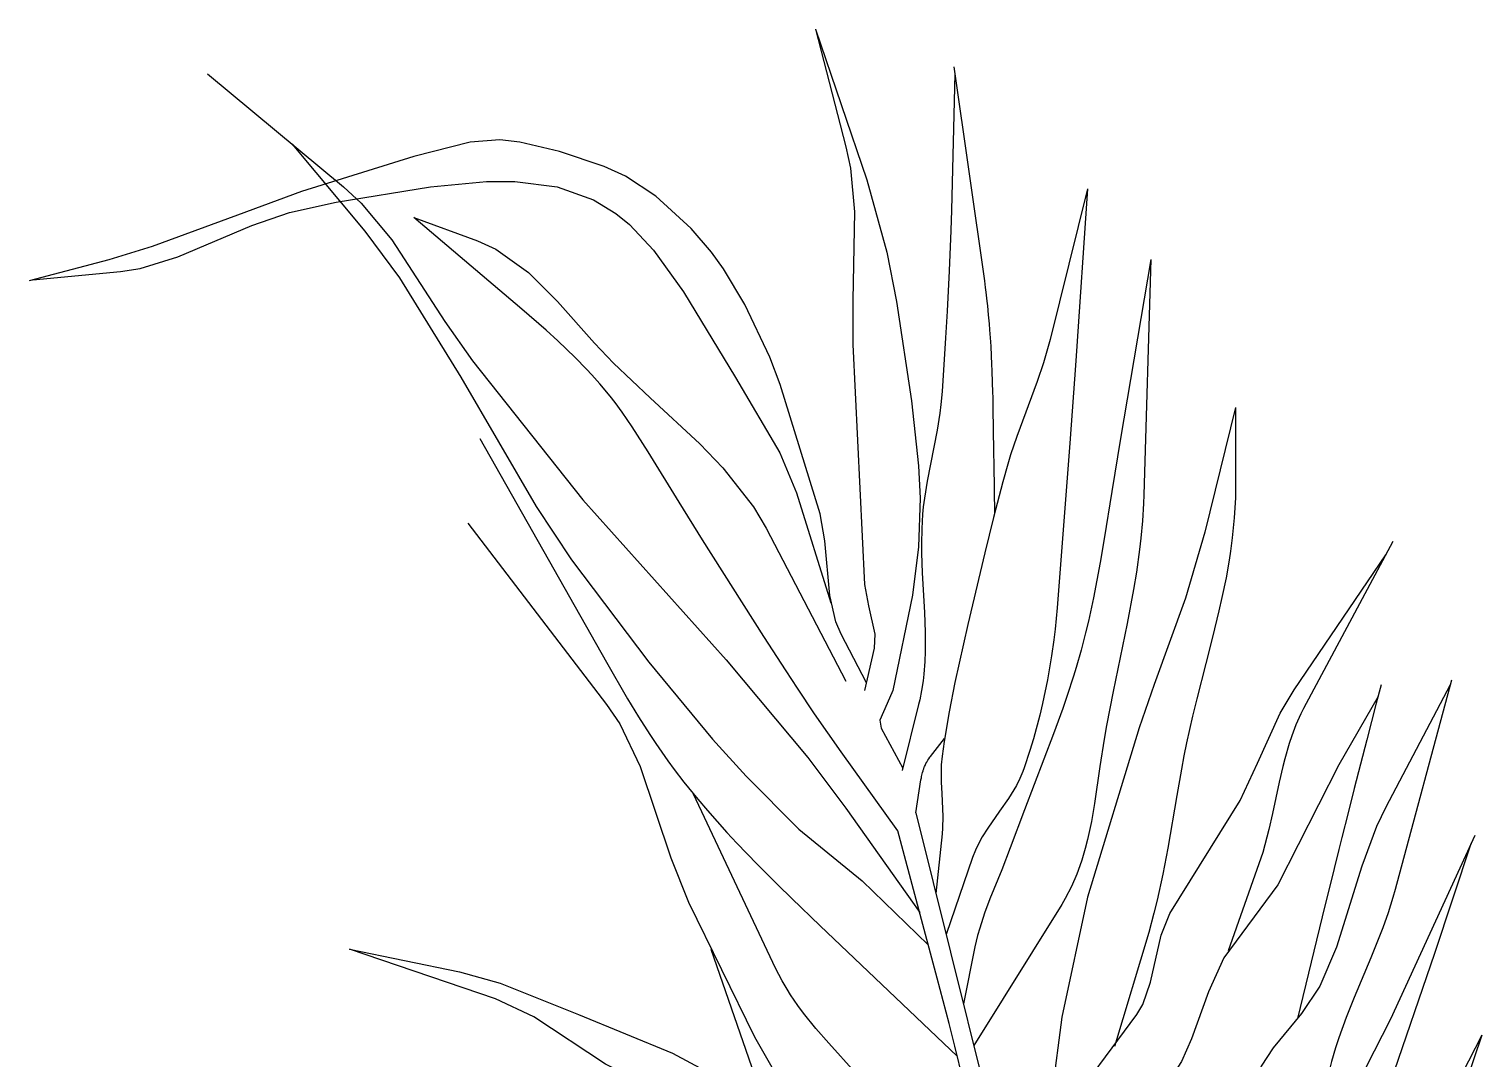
# Model space of a CAD drawing. Header units: millimetres. Extents: x 449.099 to 449.828, y 2596.462 to 2597.405.
# Drawn here: x 449.1845 to 449.4876, y 2597.1903 to 2597.4052 of the extents above; entities that cross this region are included whole.
import ezdxf

# ---------------------------------------------------------------- set-up
doc = ezdxf.new("R2010")
doc.units = ezdxf.units.MM
doc.header["$LTSCALE"] = 10
doc.layers.add('Vegetais', color=94, linetype='Continuous')

msp = doc.modelspace()

# ---------------------------------------------------------------- linework, layer by layer
at = {"layer": 'Vegetais'}
for points in [[(449.34854, 2597.40518), (449.35931, 2597.37375), (449.36348, 2597.35865), (449.36548, 2597.34837), (449.36861, 2597.32759), (449.37008, 2597.31406), (449.37037, 2597.30728), (449.37008, 2597.29714), (449.3688, 2597.2871), (449.3647, 2597.26718), (449.36352, 2597.26449), (449.36197, 2597.26098), (449.36225, 2597.25933), (449.36677, 2597.25095)], [(449.34854, 2597.40518), (449.3549, 2597.38063), (449.35584, 2597.37616), (449.35668, 2597.36707), (449.35634, 2597.34859), (449.35637, 2597.33938), (449.35882, 2597.28928), (449.35965, 2597.28483), (449.36095, 2597.27894), (449.36078, 2597.27602), (449.35882, 2597.26718)], [(449.22172, 2597.39585), (449.25012, 2597.37228), (449.25379, 2597.36889), (449.26019, 2597.36121), (449.27124, 2597.3442), (449.27705, 2597.33594), (449.30006, 2597.30696), (449.32993, 2597.27357), (449.34694, 2597.25322), (449.3549, 2597.24263), (449.3703, 2597.22085)], [(449.37764, 2597.39581), (449.37694, 2597.36737), (449.37682, 2597.36316), (449.37648, 2597.35476), (449.37605, 2597.34635), (449.37572, 2597.34075), (449.37498, 2597.32955), (449.37472, 2597.32686), (449.37449, 2597.32507), (449.37392, 2597.3215), (449.37187, 2597.31084), (449.37129, 2597.30728), (449.37106, 2597.30549), (449.37091, 2597.30397), (449.37072, 2597.30093), (449.37067, 2597.29786), (449.37069, 2597.29581), (449.37084, 2597.2917), (449.37129, 2597.28347), (449.37144, 2597.27937), (449.37144, 2597.27529), (449.37136, 2597.27326), (449.37116, 2597.27056), (449.37101, 2597.26922), (449.37071, 2597.26722), (449.37031, 2597.26523), (449.37008, 2597.26424), (449.36665, 2597.25049)], [(449.37743, 2597.39733), (449.38379, 2597.35264), (449.38398, 2597.35123), (449.3841, 2597.35029), (449.38418, 2597.34966), (449.38433, 2597.34841), (449.38443, 2597.34747), (449.38462, 2597.34558), (449.38478, 2597.3437), (449.38488, 2597.34244), (449.38495, 2597.3416), (449.38506, 2597.33992), (449.38512, 2597.33897), (449.38522, 2597.33708), (449.38531, 2597.33519), (449.38536, 2597.33393), (449.38545, 2597.3314), (449.38551, 2597.3295), (449.38554, 2597.32824), (449.38559, 2597.32571), (449.38565, 2597.32191), (449.38572, 2597.31686), (449.38575, 2597.31433), (449.38589, 2597.30398)], [(449.35918, 2597.2688), (449.35392, 2597.27897), (449.35282, 2597.28154), (449.35154, 2597.287), (449.35052, 2597.29843), (449.34952, 2597.30402), (449.34119, 2597.33103), (449.33903, 2597.3367), (449.33385, 2597.34773), (449.32941, 2597.35517), (449.32688, 2597.35863), (449.32266, 2597.36354), (449.31524, 2597.37032), (449.30892, 2597.37446), (449.30451, 2597.37654), (449.29517, 2597.37965), (449.28686, 2597.38162), (449.2827, 2597.3821), (449.27656, 2597.38161), (449.26475, 2597.3786), (449.24131, 2597.3713), (449.22796, 2597.36636), (449.21021, 2597.35979), (449.20116, 2597.35706), (449.18451, 2597.35264)], [(449.23942, 2597.38116), (449.25453, 2597.363), (449.26177, 2597.35325), (449.2746, 2597.33255), (449.29027, 2597.30554), (449.29768, 2597.29444), (449.31377, 2597.27313), (449.32709, 2597.25705), (449.33407, 2597.24933), (449.34511, 2597.23826), (449.35833, 2597.22745), (449.3721, 2597.21411)], [(449.18527, 2597.35284), (449.20361, 2597.3546), (449.20768, 2597.35523), (449.21556, 2597.35763), (449.23095, 2597.36423), (449.23886, 2597.36688), (449.2486, 2597.36905), (449.26824, 2597.37228), (449.27997, 2597.37341), (449.28587, 2597.37339), (449.29468, 2597.37228), (449.30229, 2597.36954), (449.30691, 2597.36669), (449.30975, 2597.3644), (449.31475, 2597.35902), (449.321, 2597.35036), (449.33189, 2597.3325), (449.34111, 2597.31676), (449.34462, 2597.30844), (449.35179, 2597.2855)], [(449.40533, 2597.37184), (449.3975, 2597.34041), (449.3967, 2597.33746), (449.3961, 2597.33552), (449.39479, 2597.33167), (449.39055, 2597.3202), (449.38927, 2597.31633), (449.38869, 2597.31438), (449.38766, 2597.31069), (449.38572, 2597.3033), (449.38388, 2597.29588), (449.38036, 2597.28098), (449.37851, 2597.27288), (449.37764, 2597.26882), (449.37644, 2597.26271), (449.37541, 2597.25657), (449.37498, 2597.25348), (449.37481, 2597.25169), (449.37477, 2597.25049), (449.37479, 2597.24809), (449.37491, 2597.24568), (449.37508, 2597.24247), (449.37512, 2597.24087), (449.37507, 2597.23847), (449.37498, 2597.23728), (449.37368, 2597.2248)], [(449.40533, 2597.37184), (449.40289, 2597.33599), (449.40165, 2597.31879), (449.39897, 2597.28442), (449.39854, 2597.27995), (449.39828, 2597.27773), (449.39781, 2597.2744), (449.39696, 2597.26942), (449.39592, 2597.26447), (449.39534, 2597.26201), (449.39402, 2597.25711), (449.3933, 2597.25467), (449.39211, 2597.25103), (449.39184, 2597.25027), (449.39121, 2597.2488), (449.39048, 2597.24737), (449.38995, 2597.24645), (449.3888, 2597.24464), (449.38696, 2597.24199), (449.3845, 2597.23847), (449.38337, 2597.23667), (449.38236, 2597.2348), (449.38192, 2597.23385), (449.38134, 2597.23236), (449.37581, 2597.21625)], [(449.36573, 2597.23793), (449.35392, 2597.25441), (449.34839, 2597.26233), (449.34479, 2597.26768), (449.34243, 2597.27126), (449.33777, 2597.27848), (449.32503, 2597.29861), (449.32014, 2597.30647), (449.31364, 2597.31696), (449.31035, 2597.32219), (449.30825, 2597.32528), (449.30676, 2597.32728), (449.30573, 2597.32859), (449.30359, 2597.33115), (449.30192, 2597.33301), (449.30079, 2597.33423), (449.29846, 2597.33663), (449.29484, 2597.34011), (449.29236, 2597.34236), (449.28733, 2597.34674), (449.26481, 2597.3659)], [(449.26481, 2597.3659), (449.27803, 2597.36098), (449.28185, 2597.35924), (449.28868, 2597.35441), (449.29478, 2597.34837), (449.30248, 2597.33964), (449.30643, 2597.33545), (449.31411, 2597.32822), (449.32444, 2597.31867), (449.32927, 2597.31366), (449.33563, 2597.30553), (449.33825, 2597.30107), (449.3549, 2597.26915)], [(449.41855, 2597.35711), (449.41219, 2597.31978), (449.4104, 2597.30868), (449.40882, 2597.2988), (449.40797, 2597.29388), (449.40656, 2597.28652), (449.4055, 2597.28164), (449.40492, 2597.27921), (449.40398, 2597.27558), (449.40295, 2597.27197), (449.4024, 2597.27018), (449.40107, 2597.26613), (449.40015, 2597.26345), (449.39823, 2597.25813), (449.39623, 2597.25283), (449.39215, 2597.24228), (449.38918, 2597.23433), (449.38742, 2597.22978), (449.38497, 2597.22375), (449.38383, 2597.2207), (449.38282, 2597.21762), (449.38239, 2597.21607), (449.38183, 2597.2137), (449.37941, 2597.2018)], [(449.41855, 2597.35711), (449.41709, 2597.30799), (449.41702, 2597.30619), (449.41679, 2597.30259), (449.41645, 2597.299), (449.41618, 2597.29662), (449.41551, 2597.29186), (449.41493, 2597.28829), (449.4136, 2597.28118), (449.41066, 2597.26698), (449.40925, 2597.25987), (449.40876, 2597.25704), (449.4079, 2597.25131), (449.40678, 2597.24364), (449.40612, 2597.23983), (449.40532, 2597.23609), (449.40485, 2597.23424), (449.40414, 2597.23182), (449.40374, 2597.23063), (449.40309, 2597.22886), (449.40198, 2597.22627), (449.40068, 2597.22376), (449.39995, 2597.22254), (449.38157, 2597.19314)], [(449.43618, 2597.32621), (449.42982, 2597.30019), (449.42572, 2597.28646), (449.41921, 2597.26847), (449.41611, 2597.25942), (449.40533, 2597.22406), (449.39995, 2597.19902), (449.39793, 2597.18361), (449.39581, 2597.17947), (449.39407, 2597.1779), (449.38663, 2597.17285)], [(449.43618, 2597.32621), (449.43618, 2597.30952), (449.43615, 2597.30741), (449.43593, 2597.30321), (449.43552, 2597.29902), (449.43515, 2597.29624), (449.43486, 2597.29439), (449.43421, 2597.2907), (449.43336, 2597.28656), (449.43274, 2597.2838), (449.43141, 2597.2783), (449.43001, 2597.2728), (449.42814, 2597.26547), (449.42723, 2597.2618), (449.42598, 2597.25629), (449.42541, 2597.25353), (449.42489, 2597.2508), (449.42392, 2597.24531), (449.42205, 2597.23432), (449.42102, 2597.22885), (449.41984, 2597.22341), (449.41918, 2597.22072), (449.41807, 2597.2167), (449.41096, 2597.19288)], [(449.27852, 2597.31978), (449.30496, 2597.27313), (449.30938, 2597.26548), (449.31167, 2597.26171), (449.31404, 2597.25798), (449.31526, 2597.25614), (449.31778, 2597.25251), (449.31909, 2597.25072), (449.32112, 2597.24808), (449.32403, 2597.2445), (449.32602, 2597.24217), (449.33009, 2597.23759), (449.33217, 2597.23535), (449.3364, 2597.23094), (449.34072, 2597.22661), (449.34363, 2597.22376), (449.34952, 2597.21812), (449.37815, 2597.19092)], [(449.27607, 2597.3021), (449.30496, 2597.26429), (449.30772, 2597.2602), (449.312, 2597.25132), (449.3184, 2597.2323), (449.3221, 2597.22303), (449.33587, 2597.19491), (449.34364, 2597.18129), (449.34685, 2597.17646), (449.35396, 2597.1673), (449.36886, 2597.14951), (449.37547, 2597.14004), (449.39119, 2597.11427)], [(449.38872, 2597.16446), (449.39995, 2597.17844), (449.41562, 2597.19956), (449.41683, 2597.20169), (449.41846, 2597.20633), (449.42066, 2597.21611), (449.42247, 2597.22068), (449.43716, 2597.24425), (449.4408, 2597.252), (449.44553, 2597.26243), (449.44842, 2597.26733), (449.46752, 2597.29552)], [(449.46899, 2597.29827), (449.45038, 2597.2634), (449.44981, 2597.26229), (449.44879, 2597.26003), (449.44791, 2597.25771), (449.44738, 2597.25614), (449.44645, 2597.25294), (449.44604, 2597.25133), (449.44529, 2597.24806), (449.4439, 2597.24149), (449.44316, 2597.23821), (449.44233, 2597.23497), (449.44186, 2597.23336), (449.44108, 2597.23099), (449.43464, 2597.21287)], [(449.48096, 2597.26836), (449.46752, 2597.24282), (449.46562, 2597.23884), (449.46255, 2597.23056), (449.45724, 2597.21362), (449.45381, 2597.2055), (449.44996, 2597.19979), (449.44405, 2597.19266), (449.44157, 2597.1888), (449.42541, 2597.15492), (449.42193, 2597.14928), (449.41721, 2597.1418), (449.41562, 2597.13773), (449.4117, 2597.12005), (449.41093, 2597.11172), (449.41037, 2597.10427), (449.4095, 2597.10085), (449.40793, 2597.09781), (449.4068, 2597.09648), (449.40079, 2597.09042)], [(449.46654, 2597.26836), (449.46556, 2597.26454), (449.46359, 2597.25691), (449.46096, 2597.24672), (449.45966, 2597.24163), (449.45837, 2597.23653), (449.45773, 2597.23398), (449.45675, 2597.23008), (449.45611, 2597.22747), (449.45483, 2597.22225), (449.44912, 2597.19877)], [(449.48123, 2597.26934), (449.46948, 2597.22564), (449.46902, 2597.22402), (449.46801, 2597.22083), (449.46689, 2597.21767), (449.46609, 2597.21557), (449.46441, 2597.21141), (449.46095, 2597.20311), (449.45929, 2597.19895), (449.45776, 2597.19475), (449.45707, 2597.19264), (449.45624, 2597.18979), (449.45587, 2597.18836), (449.45537, 2597.1862), (449.45479, 2597.18291), (449.45277, 2597.16912)], [(449.46592, 2597.26594), (449.45773, 2597.25166), (449.445, 2597.22662), (449.43373, 2597.21139), (449.43052, 2597.20433), (449.42701, 2597.1945), (449.42492, 2597.18979), (449.4207, 2597.18324), (449.41458, 2597.17474), (449.41219, 2597.17014), (449.40729, 2597.15344), (449.40399, 2597.14447), (449.40191, 2597.14018), (449.39616, 2597.13014)], [(449.36947, 2597.24168), (449.37057, 2597.24852), (449.37065, 2597.24898), (449.3707, 2597.24921), (449.37077, 2597.24955), (449.37091, 2597.25007), (449.371, 2597.25041), (449.37106, 2597.25058), (449.37114, 2597.25083), (449.37127, 2597.25116), (449.37133, 2597.25133), (449.37143, 2597.25157), (449.3716, 2597.25193), (449.37176, 2597.25224), (449.37184, 2597.2524), (449.37197, 2597.25263), (449.37218, 2597.25296), (449.37241, 2597.25328), (449.37253, 2597.25343), (449.37551, 2597.2572)], [(449.38735, 2597.14591), (449.36567, 2597.17687), (449.36478, 2597.17811), (449.36292, 2597.18054), (449.36096, 2597.1829), (449.35687, 2597.18751), (449.35132, 2597.19359), (449.34864, 2597.19668), (449.34609, 2597.19985), (449.34488, 2597.20147), (449.34335, 2597.2037), (449.34263, 2597.20484), (449.34161, 2597.20658), (449.34021, 2597.20928), (449.32313, 2597.24558)], [(449.36947, 2597.24168), (449.39115, 2597.15471), (449.39204, 2597.15104), (449.39366, 2597.14367), (449.3951, 2597.13627), (449.39597, 2597.13131), (449.39651, 2597.128), (449.3975, 2597.12136), (449.39847, 2597.11386), (449.39906, 2597.10886), (449.40007, 2597.09881), (449.40052, 2597.09378), (449.4013, 2597.08371), (449.40197, 2597.07364), (449.40311, 2597.0535), (449.40493, 2597.01885), (449.40579, 2597.00153), (449.40699, 2596.97554), (449.40804, 2596.94955), (449.4085, 2596.93655)], [(449.37938, 2597.18588), (449.37763, 2597.193), (449.37643, 2597.19774), (449.37396, 2597.20719), (449.36573, 2597.23793)], [(449.48612, 2597.23693), (449.4685, 2597.19863), (449.45997, 2597.18187), (449.44759, 2597.16003), (449.44157, 2597.14902), (449.42664, 2597.12016), (449.42002, 2597.10532), (449.41268, 2597.08371), (449.4103, 2597.07553), (449.40827, 2597.07192), (449.40248, 2597.06499)], [(449.40292, 2597.057), (449.41072, 2597.06652), (449.4259, 2597.08469), (449.43811, 2597.101), (449.44353, 2597.10973), (449.44944, 2597.12147), (449.45273, 2597.12953), (449.45822, 2597.14608), (449.46164, 2597.15919), (449.4659, 2597.17673), (449.4685, 2597.18537), (449.4778, 2597.21238), (449.48536, 2597.23528)], [(449.32226, 2597.16436), (449.3221, 2597.17703), (449.32168, 2597.17918), (449.321, 2597.18042), (449.3189, 2597.1825), (449.31445, 2597.18493), (449.30774, 2597.1877), (449.30477, 2597.18924), (449.28982, 2597.19911), (449.28182, 2597.20286), (449.25137, 2597.2132)], [(449.25137, 2597.2132), (449.27432, 2597.2085), (449.28276, 2597.2061), (449.29915, 2597.19958), (449.31871, 2597.19155), (449.32819, 2597.18642), (449.33364, 2597.18181), (449.33652, 2597.17803), (449.34083, 2597.16951), (449.34436, 2597.159), (449.34855, 2597.1449), (449.35113, 2597.13804), (449.35417, 2597.13097)], [(449.32675, 2597.21322), (449.33825, 2597.17991), (449.34233, 2597.17095), (449.34915, 2597.1596), (449.35245, 2597.15389), (449.37547, 2597.11067), (449.3771, 2597.10713), (449.37959, 2597.09962), (449.38259, 2597.08947), (449.38452, 2597.08467), (449.38869, 2597.07826), (449.39504, 2597.07111)], [(449.48759, 2597.19529), (449.46115, 2597.14372), (449.44548, 2597.11229), (449.43841, 2597.09726), (449.42541, 2597.06662), (449.42122, 2597.0547), (449.41513, 2597.03027), (449.41436, 2597.02313), (449.41421, 2597.01346), (449.41366, 2597.00867), (449.41174, 2597.0023), (449.40974, 2596.99983), (449.40602, 2596.99684)], [(449.48759, 2597.19529), (449.47731, 2597.16484), (449.4765, 2597.16245), (449.47594, 2597.16086), (449.47482, 2597.15769), (449.47333, 2597.15346), (449.47259, 2597.15134), (449.47186, 2597.14922), (449.4715, 2597.14816), (449.4708, 2597.14603), (449.47045, 2597.14497), (449.46995, 2597.14337), (449.46951, 2597.14194), (449.4693, 2597.14122), (449.46898, 2597.14015), (449.46853, 2597.13853), (449.46824, 2597.13745), (449.4681, 2597.13691), (449.46789, 2597.1361), (449.46762, 2597.13501), (449.46749, 2597.13447), (449.4673, 2597.13365), (449.46703, 2597.13242), (449.46063, 2597.1026)]]:
    msp.add_lwpolyline(points, dxfattribs=at)

doc.saveas('drawing.dxf')
